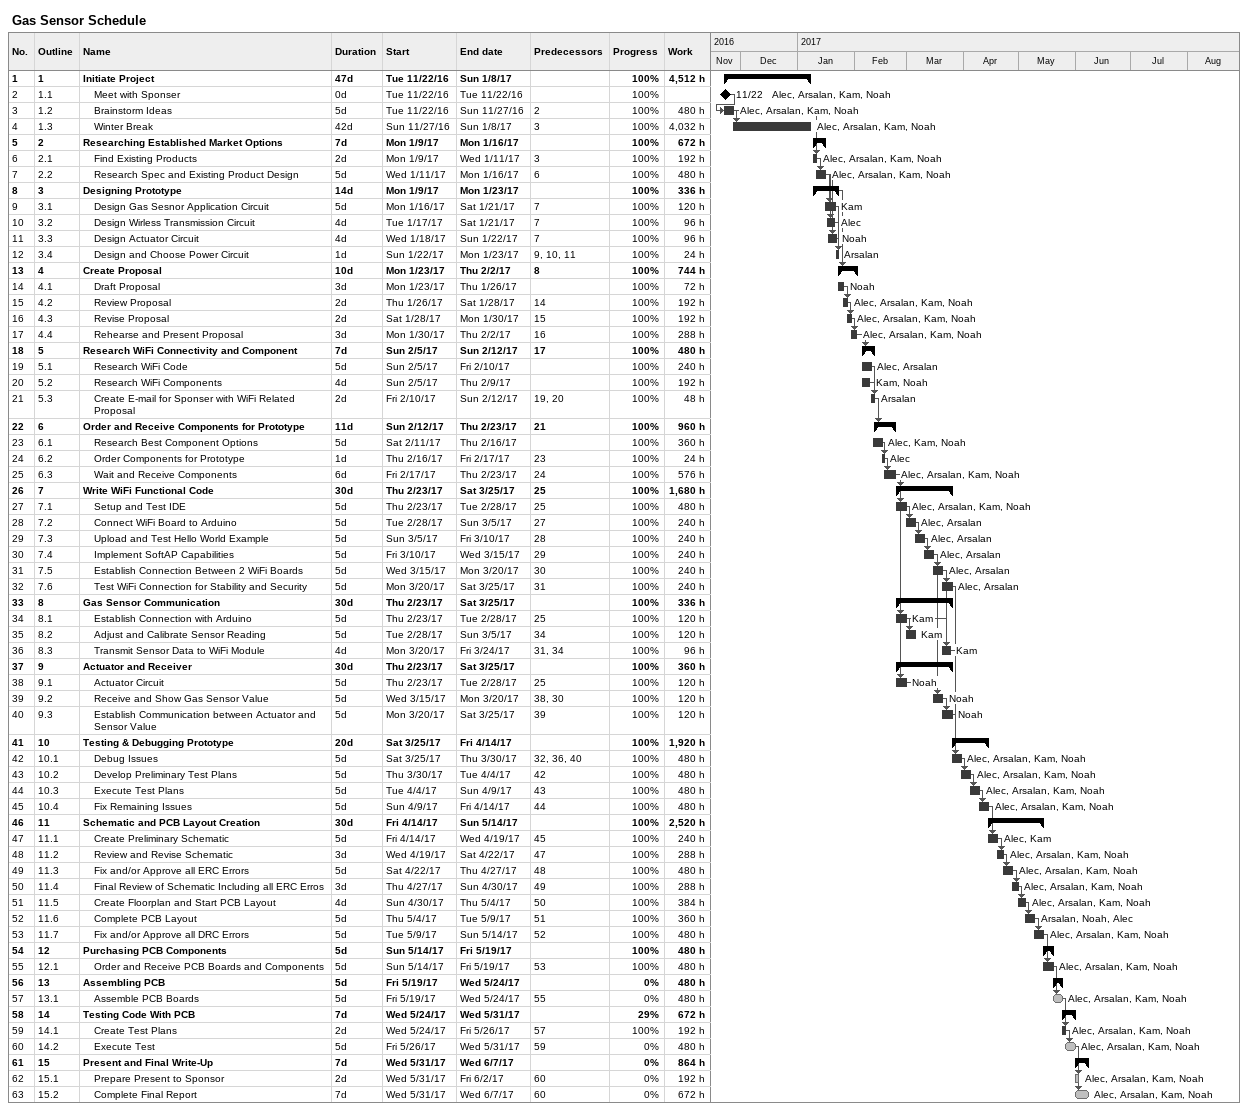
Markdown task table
Gas Sensor Schedule

| ID | WBS | Task | Duration | Start | Finish | Predecessors | Resources | % complete | Work (h) |
|---|---|---|---|---|---|---|---|---|---|
| 1 | 1 | **Initiate Project** | 47d | 2016-11-22 | 2017-01-08 |  |  | 100 | 4512 |
| 2 | 1.1 | Meet with Sponser | 0d | 2016-11-22 | 2016-11-22 |  | Alec, Arsalan, Kam, Noah | 100 |  |
| 3 | 1.2 | Brainstorm Ideas | 5d | 2016-11-22 | 2016-11-27 | 2 | Alec, Arsalan, Kam, Noah | 100 | 480 |
| 4 | 1.3 | Winter Break | 42d | 2016-11-27 | 2017-01-08 | 3 | Alec, Arsalan, Kam, Noah | 100 | 4032 |
| 5 | 2 | **Researching Established Market Options** | 7d | 2017-01-09 | 2017-01-16 |  |  | 100 | 672 |
| 6 | 2.1 | Find Existing Products | 2d | 2017-01-09 | 2017-01-11 | 3 | Alec, Arsalan, Kam, Noah | 100 | 192 |
| 7 | 2.2 | Research Spec and Existing Product Design | 5d | 2017-01-11 | 2017-01-16 | 6 | Alec, Arsalan, Kam, Noah | 100 | 480 |
| 8 | 3 | **Designing Prototype** | 14d | 2017-01-09 | 2017-01-23 |  |  | 100 | 336 |
| 9 | 3.1 | Design Gas Sesnor Application Circuit | 5d | 2017-01-16 | 2017-01-21 | 7 | Kam | 100 | 120 |
| 10 | 3.2 | Design Wirless Transmission Circuit | 4d | 2017-01-17 | 2017-01-21 | 7 | Alec | 100 | 96 |
| 11 | 3.3 | Design Actuator Circuit | 4d | 2017-01-18 | 2017-01-22 | 7 | Noah | 100 | 96 |
| 12 | 3.4 | Design and Choose Power Circuit | 1d | 2017-01-22 | 2017-01-23 | 9, 10, 11 | Arsalan | 100 | 24 |
| 13 | 4 | **Create Proposal** | 10d | 2017-01-23 | 2017-02-02 | 8 |  | 100 | 744 |
| 14 | 4.1 | Draft Proposal | 3d | 2017-01-23 | 2017-01-26 |  | Noah | 100 | 72 |
| 15 | 4.2 | Review Proposal | 2d | 2017-01-26 | 2017-01-28 | 14 | Alec, Arsalan, Kam, Noah | 100 | 192 |
| 16 | 4.3 | Revise Proposal | 2d | 2017-01-28 | 2017-01-30 | 15 | Alec, Arsalan, Kam, Noah | 100 | 192 |
| 17 | 4.4 | Rehearse and Present Proposal | 3d | 2017-01-30 | 2017-02-02 | 16 | Alec, Arsalan, Kam, Noah | 100 | 288 |
| 18 | 5 | **Research WiFi Connectivity and Component** | 7d | 2017-02-05 | 2017-02-12 | 17 |  | 100 | 480 |
| 19 | 5.1 | Research WiFi Code | 5d | 2017-02-05 | 2017-02-10 |  | Alec, Arsalan | 100 | 240 |
| 20 | 5.2 | Research WiFi Components | 4d | 2017-02-05 | 2017-02-09 |  | Kam, Noah | 100 | 192 |
| 21 | 5.3 | Create E-mail for Sponser with WiFi Related Proposal | 2d | 2017-02-10 | 2017-02-12 | 19, 20 | Arsalan | 100 | 48 |
| 22 | 6 | **Order and Receive Components for Prototype** | 11d | 2017-02-12 | 2017-02-23 | 21 |  | 100 | 960 |
| 23 | 6.1 | Research Best Component Options | 5d | 2017-02-11 | 2017-02-16 |  | Alec, Kam, Noah | 100 | 360 |
| 24 | 6.2 | Order Components for Prototype | 1d | 2017-02-16 | 2017-02-17 | 23 | Alec | 100 | 24 |
| 25 | 6.3 | Wait and Receive Components | 6d | 2017-02-17 | 2017-02-23 | 24 | Alec, Arsalan, Kam, Noah | 100 | 576 |
| 26 | 7 | **Write WiFi Functional Code** | 30d | 2017-02-23 | 2017-03-25 | 25 |  | 100 | 1680 |
| 27 | 7.1 | Setup and Test IDE | 5d | 2017-02-23 | 2017-02-28 | 25 | Alec, Arsalan, Kam, Noah | 100 | 480 |
| 28 | 7.2 | Connect WiFi Board to Arduino | 5d | 2017-02-28 | 2017-03-05 | 27 | Alec, Arsalan | 100 | 240 |
| 29 | 7.3 | Upload and Test Hello World Example | 5d | 2017-03-05 | 2017-03-10 | 28 | Alec, Arsalan | 100 | 240 |
| 30 | 7.4 | Implement SoftAP Capabilities | 5d | 2017-03-10 | 2017-03-15 | 29 | Alec, Arsalan | 100 | 240 |
| 31 | 7.5 | Establish Connection Between 2 WiFi Boards | 5d | 2017-03-15 | 2017-03-20 | 30 | Alec, Arsalan | 100 | 240 |
| 32 | 7.6 | Test WiFi Connection for Stability and Security | 5d | 2017-03-20 | 2017-03-25 | 31 | Alec, Arsalan | 100 | 240 |
| 33 | 8 | **Gas Sensor Communication** | 30d | 2017-02-23 | 2017-03-25 |  |  | 100 | 336 |
| 34 | 8.1 | Establish Connection with Arduino | 5d | 2017-02-23 | 2017-02-28 | 25 | Kam | 100 | 120 |
| 35 | 8.2 | Adjust and Calibrate Sensor Reading | 5d | 2017-02-28 | 2017-03-05 | 34 | Kam | 100 | 120 |
| 36 | 8.3 | Transmit Sensor Data to WiFi Module | 4d | 2017-03-20 | 2017-03-24 | 31, 34 | Kam | 100 | 96 |
| 37 | 9 | **Actuator and Receiver** | 30d | 2017-02-23 | 2017-03-25 |  |  | 100 | 360 |
| 38 | 9.1 | Actuator Circuit | 5d | 2017-02-23 | 2017-02-28 | 25 | Noah | 100 | 120 |
| 39 | 9.2 | Receive and Show Gas Sensor Value | 5d | 2017-03-15 | 2017-03-20 | 38, 30 | Noah | 100 | 120 |
| 40 | 9.3 | Establish Communication between Actuator and Sensor Value | 5d | 2017-03-20 | 2017-03-25 | 39 | Noah | 100 | 120 |
| 41 | 10 | **Testing & Debugging Prototype** | 20d | 2017-03-25 | 2017-04-14 |  |  | 100 | 1920 |
| 42 | 10.1 | Debug Issues | 5d | 2017-03-25 | 2017-03-30 | 32, 36, 40 | Alec, Arsalan, Kam, Noah | 100 | 480 |
| 43 | 10.2 | Develop Preliminary Test Plans | 5d | 2017-03-30 | 2017-04-04 | 42 | Alec, Arsalan, Kam, Noah | 100 | 480 |
| 44 | 10.3 | Execute Test Plans | 5d | 2017-04-04 | 2017-04-09 | 43 | Alec, Arsalan, Kam, Noah | 100 | 480 |
| 45 | 10.4 | Fix Remaining Issues | 5d | 2017-04-09 | 2017-04-14 | 44 | Alec, Arsalan, Kam, Noah | 100 | 480 |
| 46 | 11 | **Schematic and PCB Layout Creation** | 30d | 2017-04-14 | 2017-05-14 |  |  | 100 | 2520 |
| 47 | 11.1 | Create Preliminary Schematic | 5d | 2017-04-14 | 2017-04-19 | 45 | Alec, Kam | 100 | 240 |
| 48 | 11.2 | Review and Revise Schematic | 3d | 2017-04-19 | 2017-04-22 | 47 | Alec, Arsalan, Kam, Noah | 100 | 288 |
| 49 | 11.3 | Fix and/or Approve all ERC Errors | 5d | 2017-04-22 | 2017-04-27 | 48 | Alec, Arsalan, Kam, Noah | 100 | 480 |
| 50 | 11.4 | Final Review of Schematic Including all ERC Erros | 3d | 2017-04-27 | 2017-04-30 | 49 | Alec, Arsalan, Kam, Noah | 100 | 288 |
| 51 | 11.5 | Create Floorplan and Start PCB Layout | 4d | 2017-04-30 | 2017-05-04 | 50 | Alec, Arsalan, Kam, Noah | 100 | 384 |
| 52 | 11.6 | Complete PCB Layout | 5d | 2017-05-04 | 2017-05-09 | 51 | Arsalan, Noah, Alec | 100 | 360 |
| 53 | 11.7 | Fix and/or Approve all DRC Errors | 5d | 2017-05-09 | 2017-05-14 | 52 | Alec, Arsalan, Kam, Noah | 100 | 480 |
| 54 | 12 | **Purchasing PCB Components** | 5d | 2017-05-14 | 2017-05-19 |  |  | 100 | 480 |
| 55 | 12.1 | Order and Receive PCB Boards and Components | 5d | 2017-05-14 | 2017-05-19 | 53 | Alec, Arsalan, Kam, Noah | 100 | 480 |
| 56 | 13 | **Assembling PCB** | 5d | 2017-05-19 | 2017-05-24 |  |  | 0 | 480 |
| 57 | 13.1 | Assemble PCB Boards | 5d | 2017-05-19 | 2017-05-24 | 55 | Alec, Arsalan, Kam, Noah | 0 | 480 |
| 58 | 14 | **Testing Code With PCB** | 7d | 2017-05-24 | 2017-05-31 |  |  | 29 | 672 |
| 59 | 14.1 | Create Test Plans | 2d | 2017-05-24 | 2017-05-26 | 57 | Alec, Arsalan, Kam, Noah | 100 | 192 |
| 60 | 14.2 | Execute Test | 5d | 2017-05-26 | 2017-05-31 | 59 | Alec, Arsalan, Kam, Noah | 0 | 480 |
| 61 | 15 | **Present and Final Write-Up** | 7d | 2017-05-31 | 2017-06-07 |  |  | 0 | 864 |
| 62 | 15.1 | Prepare Present to Sponsor | 2d | 2017-05-31 | 2017-06-02 | 60 | Alec, Arsalan, Kam, Noah | 0 | 192 |
| 63 | 15.2 | Complete Final Report | 7d | 2017-05-31 | 2017-06-07 | 60 | Alec, Arsalan, Kam, Noah | 0 | 672 |
